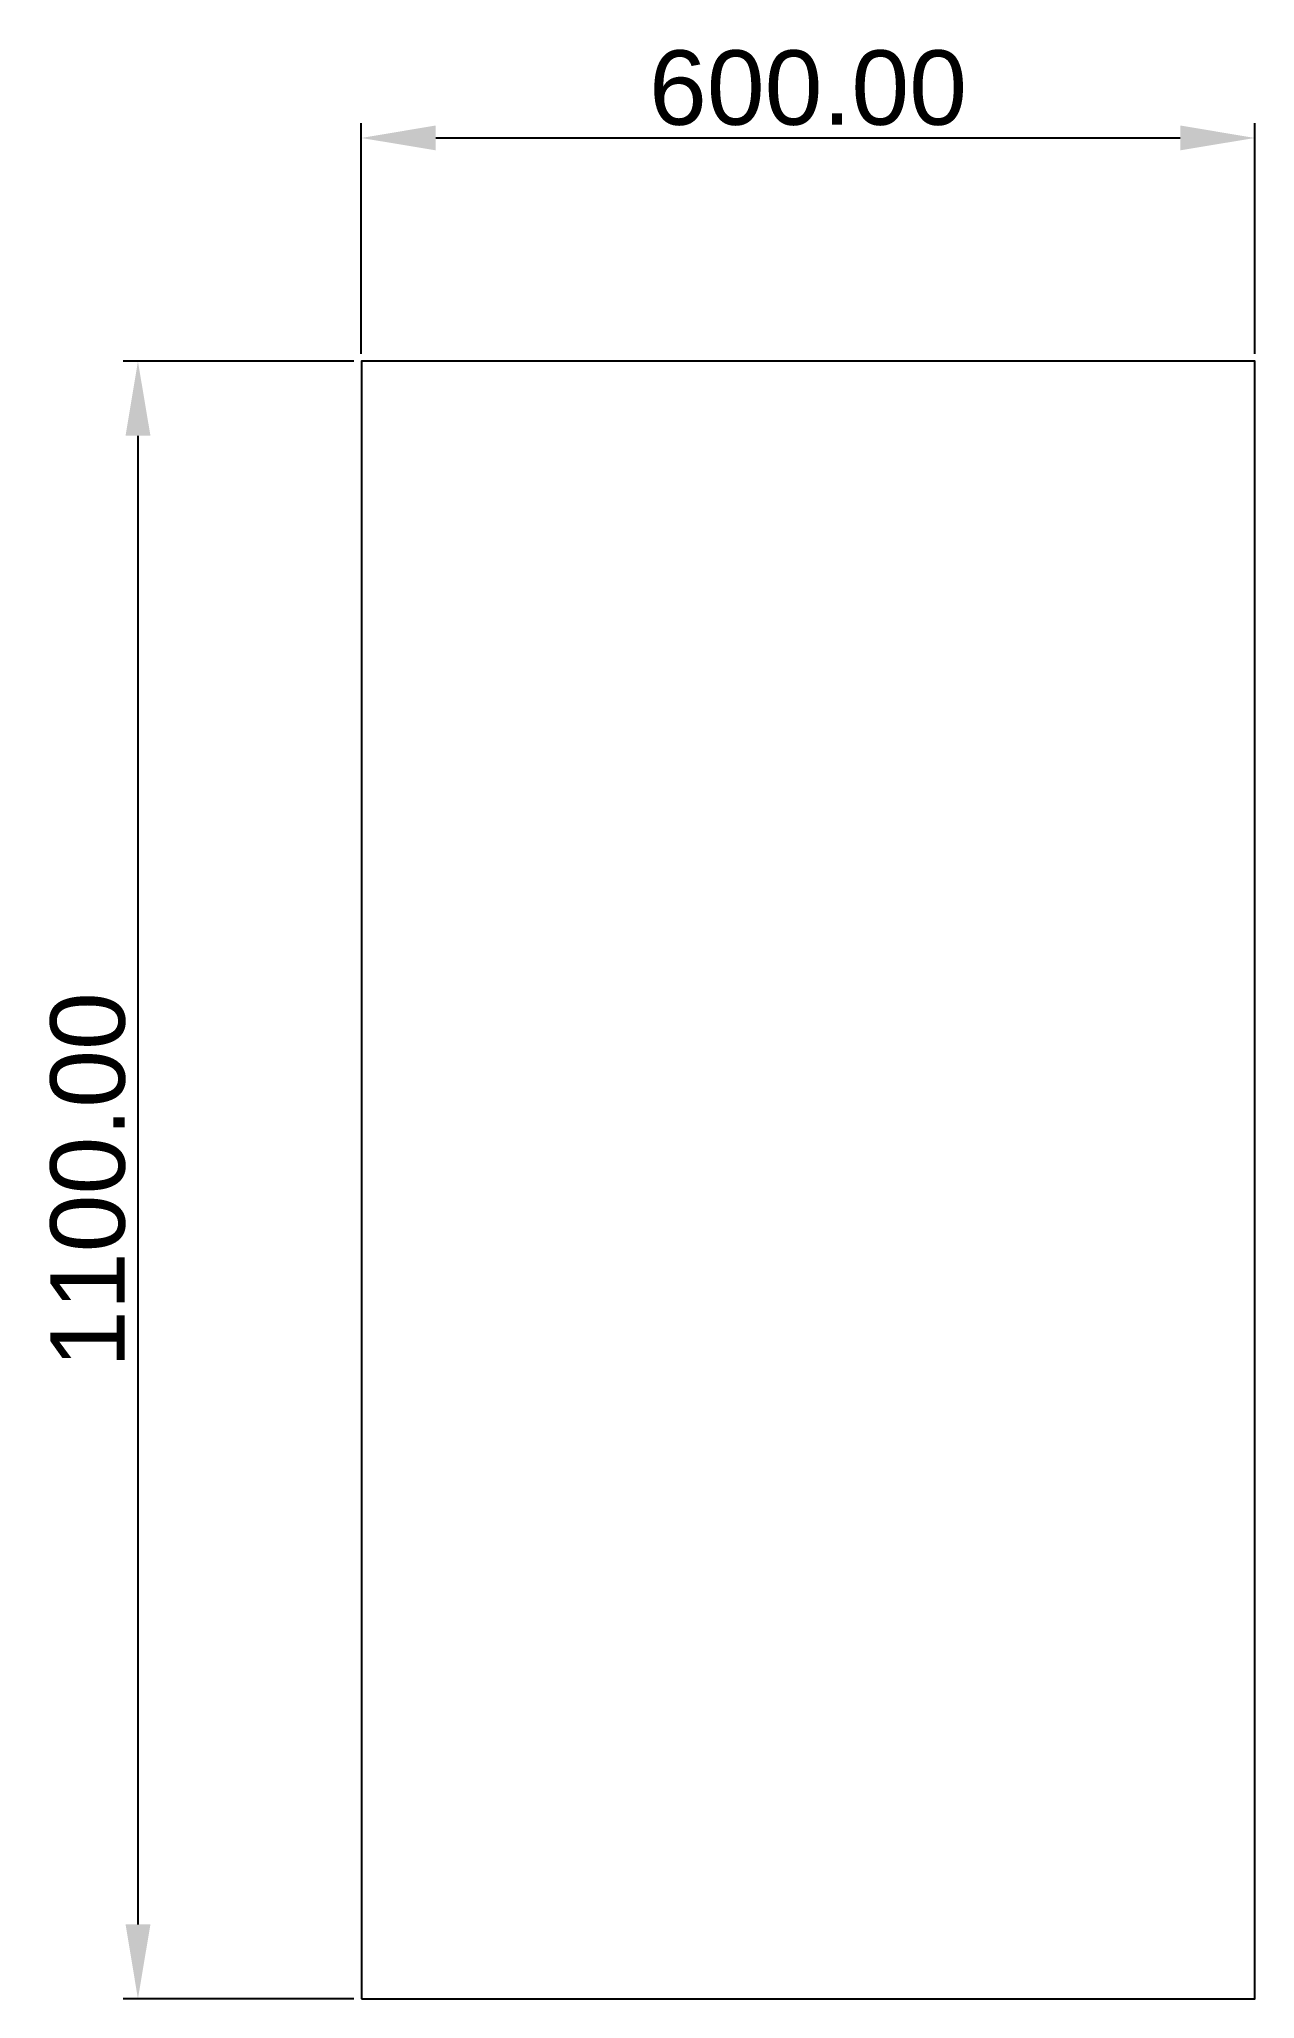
# Model space of a CAD drawing. Header units: millimetres. Extents: x 266 to 1082, y 144 to 1460.
import ezdxf

# ---------------------------------------------------------------- set-up
doc = ezdxf.new("R2010")
doc.units = ezdxf.units.MM
doc.layers.add('Default', color=7, linetype='Continuous')
doc.styles.add('Arial Regular', font='arial.ttf')
doc.dimstyles.new('Template Millimeter Small', dxfattribs={"dimscale": 10, "dimtxt": 5, "dimasz": 5, "dimexe": 1, "dimexo": 0.5, "dimgap": 0.8, "dimtad": 1, "dimtoh": 1, "dimzin": 1, "dimdsep": 46, "dimtxsty": 'Arial Regular', "dimcen": 2.5, "dimadec": 1, "dimazin": 1, "dimtfac": 1, "dimtdec": 4, "dimtix": 1, "dimtofl": 0, "dimtmove": 1, "dimatfit": 3, "dimldrblk": 'OPEN90', "dimfxl": 1, "dimtolj": 1, "dimtzin": 1, "dimarcsym": 0})

# ---------------------------------------------------------------- blocks, each defined once
blk = doc.blocks.new('*D3')
at = {"layer": 'Default', "color": 0, "lineweight": -2, "transparency": 16777216}
for p, q in [((482.3, 1248.7), (482.3, 1403.7)), ((1082.3, 1248.7), (1082.3, 1403.7)), ((532.3, 1393.7), (1032.3, 1393.7))]:
    blk.add_line(p, q, dxfattribs=at)
at = {"layer": 'Default', "color": 0, "transparency": 16777216}
for points in [[(532.3, 1402.1), (532.3, 1385.4), (482.3, 1393.7)], [(1032.3, 1402.1), (1032.3, 1385.4), (1082.3, 1393.7)]]:
    blk.add_solid(points, dxfattribs=at)
at = {"layer": 'Defpoints', "color": 0, "transparency": 16777216}
for p in [(1082.3, 1393.7), (482.3, 1243.7), (1082.3, 1243.7)]:
    blk.add_point(p, dxfattribs=at)
at = {"layer": 'Default', "color": 0, "transparency": 16777216, "insert": (782.3, 1427.2), "char_height": 50, "attachment_point": 5, "style": 'Arial Regular'}
blk.add_mtext('\\A1;600.00', dxfattribs=at)
blk = doc.blocks.new('*D4')
at = {"layer": 'Default', "color": 0, "lineweight": -2, "transparency": 16777216}
for p, q in [((477.3, 1243.7), (322.3, 1243.7)), ((332.3, 1193.7), (332.3, 193.7)), ((477.3, 143.7), (322.3, 143.7))]:
    blk.add_line(p, q, dxfattribs=at)
at = {"layer": 'Default', "color": 0, "transparency": 16777216}
for points in [[(324, 1193.7), (340.7, 1193.7), (332.3, 1243.7)], [(324, 193.7), (340.7, 193.7), (332.3, 143.7)]]:
    blk.add_solid(points, dxfattribs=at)
at = {"layer": 'Defpoints', "color": 0, "transparency": 16777216}
for p in [(482.3, 1243.7), (332.3, 143.7), (482.3, 143.7)]:
    blk.add_point(p, dxfattribs=at)
at = {"layer": 'Default', "color": 0, "transparency": 16777216, "insert": (298.8, 693.7), "char_height": 50, "attachment_point": 5, "rotation": 90, "style": 'Arial Regular'}
blk.add_mtext('\\A1;1100.00', dxfattribs=at)

msp = doc.modelspace()

# ---------------------------------------------------------------- linework, layer by layer
at = {"layer": 'Default'}
msp.add_lwpolyline([(482.336, 143.72), (1082.336, 143.72), (1082.336, 1243.72), (482.336, 1243.72)], close=True, dxfattribs=at)

# ---------------------------------------------------------------- dimensions: what is measured, and where the dimension line sits
dim = msp.add_linear_dim(base=(1082.336, 1393.72, -33.21), p1=(482.336, 1243.72, -33.21), p2=(1082.336, 1243.72, -33.21), dimstyle='Template Millimeter Small', override={"dimscale": 10, "dimtxt": 5, "dimasz": 5, "dimexe": 1, "dimexo": 0.5, "dimgap": 0.8, "dimtad": 1, "dimtih": 0, "dimtoh": 0, "dimdec": 2, "dimzin": 1, "dimtxsty": 'Arial Regular', "dimsah": 0, "dimcen": 2.5, "dimadec": 1, "dimazin": 1, "dimtix": 0, "dimtmove": 0, "dimtzin": 1}, dxfattribs=at)
dim.commit()
dim.dimension.update_dxf_attribs({"geometry": '*D3', "text_midpoint": (782.336, 1427.249, -33.21)})
dim = msp.add_linear_dim(base=(332.336, 143.72, -33.21), p1=(482.336, 1243.72, -33.21), p2=(482.336, 143.72, -33.21), angle=90, dimstyle='Template Millimeter Small', override={"dimscale": 10, "dimtxt": 5, "dimasz": 5, "dimexe": 1, "dimexo": 0.5, "dimgap": 0.8, "dimtad": 1, "dimtih": 0, "dimtoh": 0, "dimdec": 2, "dimzin": 1, "dimtxsty": 'Arial Regular', "dimsah": 0, "dimcen": 2.5, "dimadec": 1, "dimazin": 1, "dimtix": 0, "dimtmove": 0, "dimtzin": 1}, dxfattribs=at)
dim.commit()
dim.dimension.update_dxf_attribs({"geometry": '*D4', "text_midpoint": (298.808, 693.72, -33.21)})

doc.saveas('drawing.dxf')
